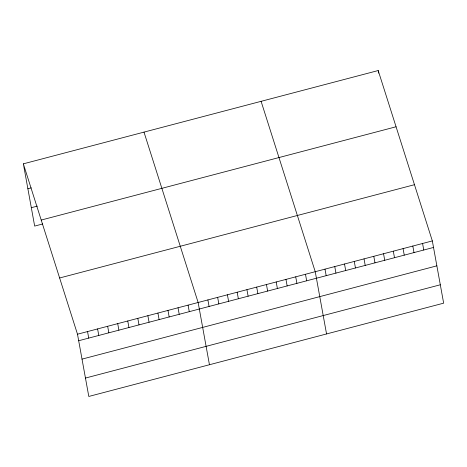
<?xml version="1.0" encoding="UTF-8"?>
<svg xmlns="http://www.w3.org/2000/svg" width="467" height="467" viewBox="0 0 467 467"><rect width="100%" height="100%" fill="white"/><g stroke="black" fill="none" stroke-linecap="round" stroke-linejoin="round"><path stroke-width="0.7" d="M23.35 163.835L378.2 70.546L432.337 240.919L443.65 303.165L88.8 396.454L77.493 334.209L23.35 163.835L34.663 226.081L42.707 223.967M27.88 188.75L31.231 187.868M31.318 207.692L37.354 206.11M41.219 220.056L396.063 126.773M59.624 277.982L414.474 184.698M77.493 334.209L432.337 240.919M78.678 340.741L433.528 247.452M82.017 359.123L436.867 265.84M85.461 378.066L440.311 284.782M261.1 101.333L315.237 271.706L326.55 333.952M143.999 132.114L198.136 302.488L209.45 364.733M422.582 243.488L423.767 250.02M412.822 246.051L414.007 252.583M378.2 70.546L378.673 73.161M403.062 248.619L404.253 255.151M393.307 251.182L394.492 257.714M383.547 253.75L384.732 260.282M373.787 256.313L374.978 262.845M364.032 258.876L365.217 265.414M354.272 261.444L355.457 267.976M344.512 264.007L345.703 270.539M334.757 266.575L335.942 273.107M324.997 269.138L326.182 275.67M305.482 274.269L306.667 280.801M295.722 276.838L296.907 283.37M285.962 279.4L287.152 285.932M276.207 281.969L277.392 288.501M266.447 284.531L267.632 291.064M256.687 287.1L257.877 293.632M246.932 289.663L248.117 296.195M237.172 292.225L238.357 298.763M227.411 294.794L228.602 301.326M217.657 297.356L218.842 303.894M207.897 299.925L209.082 306.457M188.084 305.132L189.269 311.664M178.032 307.776L179.217 314.309M167.974 310.421L169.165 316.953M157.922 313.059L159.107 319.597M147.87 315.704L149.055 322.236M137.812 318.348L139.003 324.88M127.76 320.992L128.95 327.525M117.707 323.637L118.892 330.169M107.655 326.275L108.84 332.808M97.597 328.92L98.788 335.452M87.545 331.564L88.73 338.096"/></g></svg>
